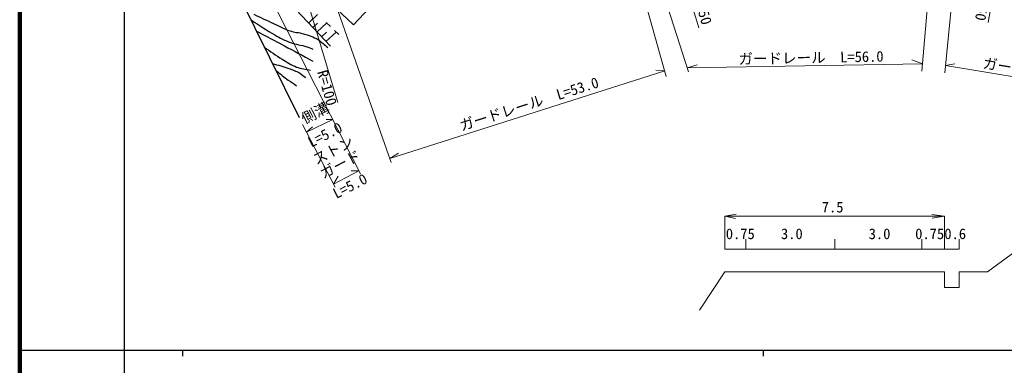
# Model space of a CAD drawing. Units: millimetres, scale not verified. Extents: x 40000 to 680000, y 20000 to 380000.
# Drawn here: x 40000 to 209478, y 202409 to 261944 of the extents above; entities that cross this region are included whole.
import ezdxf
from ezdxf.enums import TextEntityAlignment as Align

# ---------------------------------------------------------------- set-up
doc = ezdxf.new("R2010")
doc.units = ezdxf.units.MM
doc.header["$LTSCALE"] = 1000
for name, color, linetype, lineweight in [('M-BGD', 7, 'Continuous', 25), ('M-STR-HTXT', 7, 'Continuous', 13), ('M-TTL', 2, 'Continuous', 13), ('M-TTL-BAND', 7, 'Continuous', 25)]:
    doc.layers.add(name, color=color, linetype=linetype, lineweight=lineweight)
doc.styles.add('ＭＳ ゴシック', font='')
doc.styles.get('ＭＳ ゴシック').set_extended_font_data('MS Gothic')

msp = doc.modelspace()

# ---------------------------------------------------------------- linework, layer by layer
at = {"layer": 'M-BGD'}
for p, q in [((59682, 302619), (88077, 245122)), ((97457, 261036), (83603, 274175)), ((93497, 257354), (83852, 267635)), ((89734, 261365), (91276, 262812)), ((97457, 261036), (100294, 264028)), ((90458, 260594), (91253, 261340)), ((91181, 259823), (92820, 261360)), ((93470, 260749), (92741, 261434)), ((91950, 259004), (92795, 259796)), ((92719, 258184), (94460, 259818)), ((94926, 259379), (94198, 260064))]:
    msp.add_line(p, q, dxfattribs=at)
for points, knots in [([(80279, 262882), (81377, 262366), (82472, 261842), (83574, 261334), (84536, 260890), (85465, 260356), (86471, 260024), (87243, 259769), (88076, 259744), (88853, 259508), (89711, 259246), (90583, 258974), (91354, 258515), (91976, 258146), (92465, 257589), (93021, 257126)], [0, 0, 0, 0, 1, 1, 1, 2, 2, 2, 3, 3, 3, 4, 4, 4, 5, 5, 5, 5]), ([(79882, 261850), (81232, 261003), (82540, 260086), (83931, 259309), (84794, 258828), (85663, 258341), (86590, 257999), (87500, 257664), (88488, 257587), (89409, 257285), (89775, 257164), (90123, 256994), (90481, 256848)], [0, 0, 0, 0, 1, 1, 1, 2, 2, 2, 3, 3, 3, 4, 4, 4, 4]), ([(80755, 259984), (82356, 259137), (83960, 258295), (85558, 257444), (87188, 256575), (88813, 255697), (90441, 254824)], [0, 0, 0, 0, 1, 1, 1, 2, 2, 2, 2]), ([(82105, 257205), (83124, 256517), (84110, 255778), (85161, 255141), (85972, 254651), (86776, 254127), (87662, 253792), (88425, 253503), (89250, 253421), (90044, 253236)], [0, 0, 0, 0, 1, 1, 1, 2, 2, 2, 3, 3, 3, 3]), ([(83534, 254387), (84460, 254109), (85405, 253886), (86313, 253554), (86936, 253326), (87561, 253087), (88139, 252760), (88535, 252535), (88880, 252230), (89250, 251966)], [0, 0, 0, 0, 1, 1, 1, 2, 2, 2, 3, 3, 3, 3]), ([(84169, 253157), (84857, 252614), (85524, 252044), (86233, 251529), (86697, 251193), (87186, 250894), (87662, 250576)], [0, 0, 0, 0, 1, 1, 1, 2, 2, 2, 2])]:
    msp.add_open_spline(points, degree=3, knots=knots, dxfattribs=at)
at = {"layer": 'M-STR-HTXT'}
for p, q in [((213862, 301478), (206691, 261479)), ((145897, 297255), (156893, 260523)), ((199261, 298042), (195277, 253103)), ((203564, 297564), (199261, 252785)), ((142849, 291508), (155120, 252944)), ((140300, 291189), (151295, 252147)), ((85422, 278929), (94744, 247695)), ((90421, 275891), (103967, 237327)), ((80382, 271270), (98661, 235369)), ((154903, 253625), (195387, 254341)), ((195387, 254341), (193564, 255055)), ((199384, 254068), (200974, 254338)), ((103719, 238032), (151017, 253136)), ((151017, 253136), (149502, 253223)), ((154903, 253625), (156594, 254179)), ((199384, 254068), (238011, 247683)), ((89339, 242576), (93887, 244746)), ((93887, 244746), (92772, 244777)), ((88668, 243861), (94285, 233096)), ((89339, 242576), (90382, 243502)), ((103719, 238032), (105202, 238961)), ((98387, 235908), (94029, 233587)), ((98387, 235908), (97074, 235933)), ((94029, 233587), (94843, 234977)), ((161392, 228073), (163314, 228465)), ((161392, 228073), (199200, 228073)), ((161392, 228073), (161392, 222425)), ((161392, 228073), (163196, 227720)), ((199200, 228073), (197014, 228386)), ((199200, 228073), (197063, 227769)), ((199200, 228073), (199200, 222425)), ((165001, 224151), (165001, 222425)), ((180296, 224151), (180296, 222425)), ((195278, 224151), (195278, 222425)), ((201711, 224151), (201711, 222425)), ((206602, 218503), (214810, 224543)), ((161392, 222425), (201711, 222425)), ((161392, 218503), (157000, 211914)), ((161392, 218503), (199200, 218503)), ((199200, 218503), (199200, 215836)), ((201711, 218503), (206602, 218503)), ((201711, 218503), (201711, 215836)), ((199200, 215836), (201711, 215836))]:
    msp.add_line(p, q, dxfattribs=at)
at = {"layer": 'M-TTL', "lineweight": 140}
msp.add_line((40000, 380000), (40000, 20000), dxfattribs=at)
at = {"layer": 'M-TTL-BAND'}
for p, q in [((58000, 370000), (58000, 20000)), ((40000, 205000), (579000, 205000)), ((68000, 205000), (68000, 204000)), ((168000, 205000), (168000, 204000))]:
    msp.add_line(p, q, dxfattribs=at)

# ---------------------------------------------------------------- texts
at = {"layer": 'M-STR-HTXT', "style": 'ＭＳ ゴシック'}
for s, rotation, p in [('R=150', 259.962, (204425, 265115)), ('R=150', 285.809, (156052, 263752)), ('ガードレール\u3000L=56.0', 1.074, (176234, 253940)), ('ガードレール\u3000L=40.0', 350.792, (217920, 251071)), ('R=100', 285.809, (91513, 249808)), ('ガードレール\u3000L=53.0', 17.716, (128115, 246031)), ('側溝', 27.408, (91534, 244590)), ('L=5.0', 27.408, (93225, 240838)), ('ストン', 27.408, (94622, 238125)), ('ガード', 27.408, (95836, 235746)), ('L=5.0', 27.408, (97528, 231993))]:
    msp.add_text(s, height=1833, rotation=rotation, dxfattribs=at).set_placement(p, align=Align.BOTTOM_CENTER)
for s, p in [('7.5', (178055, 228186)), ('0.75', (161543, 223597)), ('3.0', (171036, 223597)), ('3.0', (186136, 223597)), ('0.75', (194137, 223597)), ('0.6', (199157, 223597))]:
    msp.add_text(s, height=1833, dxfattribs=at).set_placement(p, align=Align.BOTTOM_LEFT)

doc.saveas('drawing.dxf')
